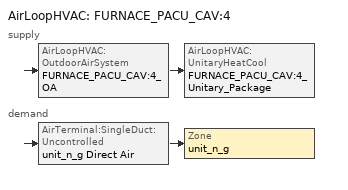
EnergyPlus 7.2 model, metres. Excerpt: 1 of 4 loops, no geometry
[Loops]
AirLoopHVAC 'FURNACE_PACU_CAV:4'
 supply: AirLoopHVAC:OutdoorAirSystem 'FURNACE_PACU_CAV:4_OA' > AirLoopHVAC:UnitaryHeatCool 'FURNACE_PACU_CAV:4_Unitary_Package'
 demand: AirTerminal:SingleDuct:Uncontrolled 'unit_n_g Direct Air' > Zone 'unit_n_g'
[AirLoopHVAC:UnitaryHeatCool]
FURNACE_PACU_CAV:4_Unitary_Package: Availability Schedule=ALWAYS_ON; Supply Air Fan Operating Mode Schedule=AlWAYS_ON; Maximum Supply Air Temperature {C}=AUTOSIZE; Supply Air Flow Rate During Cooling Operation {m3/s}=AUTOSIZE; Supply Air Flow Rate During Heating Operation {m3/s}=AUTOSIZE; Supply Air Flow Rate When No Cooling or Heating is Needed {m3/s}=AUTOSIZE; Controlling Zone or Thermostat Location=unit_n_g; Supply Fan=FURNACE_PACU_CAV:4_Unitary_Package_fan; Fan Placement=BlowThrough; Heating Coil=FURNACE_PACU_CAV:4_Unitary_Package_HeatCoil; Cooling Coil=FURNACE_PACU_CAV:4_Unitary_Package_CoolCoil; Dehumidification Control Type=None
[Coil:Cooling:DX:VariableSpeed]
FURNACE_PACU_CAV:4_Unitary_Package_CoolCoil: 10, 10, AUTOSIZE, AUTOSIZE, 0, 0, FURNACE_PACU_CAV:4_Unitary_PackagecoolPLR, AirCooled, 200, 10, 1524.1, 0.75, 4, 0.135907, 0.26, FURNACE_PACU_CAV:4_Unitary_PackagecoolCapFT, FURNACE_PACU_CAV:4_Unitary_PackagecoolFFF, FURNACE_PACU_CAV:4_Unitary_PackagecoolEIRFT, FURNACE_PACU_CAV:4_Unitary_PackagecoolEIRFFF, 1877.9, 0.75, 4, 0.151008, 0.3, FURNACE_PACU_CAV:4_Unitary_PackagecoolCapFT, FURNACE_PACU_CAV:4_Unitary_PackagecoolFFF, FURNACE_PACU_CAV:4_Unitary_PackagecoolEIRFT, FURNACE_PACU_CAV:4_Unitary_PackagecoolEIRFFF, 2226.6, 0.75, 4, 0.166109, 0.33, FURNACE_PACU_CAV:4_Unitary_PackagecoolCapFT, FURNACE_PACU_CAV:4_Unitary_PackagecoolFFF, FURNACE_PACU_CAV:4_Unitary_PackagecoolEIRFT, FURNACE_PACU_CAV:4_Unitary_PackagecoolEIRFFF, 2911.3, 0.75, 4, 0.19631, 0.38, FURNACE_PACU_CAV:4_Unitary_PackagecoolCapFT, FURNACE_PACU_CAV:4_Unitary_PackagecoolFFF, FURNACE_PACU_CAV:4_Unitary_PackagecoolEIRFT, FURNACE_PACU_CAV:4_Unitary_PackagecoolEIRFFF, 3581.7, 0.75, 4, 0.226512, 0.44, FURNACE_PACU_CAV:4_Unitary_PackagecoolCapFT, FURNACE_PACU_CAV:4_Unitary_PackagecoolFFF, FURNACE_PACU_CAV:4_Unitary_PackagecoolEIRFT, FURNACE_PACU_CAV:4_Unitary_PackagecoolEIRFFF, 4239.5, 0.75, 4, 0.256714, 0.5, FURNACE_PACU_CAV:4_Unitary_PackagecoolCapFT, FURNACE_PACU_CAV:4_Unitary_PackagecoolFFF, FURNACE_PACU_CAV:4_Unitary_PackagecoolEIRFT, FURNACE_PACU_CAV:4_Unitary_PackagecoolEIRFFF, 4885.7, 0.75, 4, 0.286915, 0.57, FURNACE_PACU_CAV:4_Unitary_PackagecoolCapFT, FURNACE_PACU_CAV:4_Unitary_PackagecoolFFF, FURNACE_PACU_CAV:4_Unitary_PackagecoolEIRFT, FURNACE_PACU_CAV:4_Unitary_PackagecoolEIRFFF, 5520.7, 0.75, 4, 0.317117, 0.63, FURNACE_PACU_CAV:4_Unitary_PackagecoolCapFT, FURNACE_PACU_CAV:4_Unitary_PackagecoolFFF, FURNACE_PACU_CAV:4_Unitary_PackagecoolEIRFT, FURNACE_PACU_CAV:4_Unitary_PackagecoolEIRFFF, 6144.8, 0.75, 4, 0.347318, 0.69, FURNACE_PACU_CAV:4_Unitary_PackagecoolCapFT, FURNACE_PACU_CAV:4_Unitary_PackagecoolFFF, FURNACE_PACU_CAV:4_Unitary_PackagecoolEIRFT, FURNACE_PACU_CAV:4_Unitary_PackagecoolEIRFFF, 6758, 0.75, 4, 0.37752, 0.74, FURNACE_PACU_CAV:4_Unitary_PackagecoolCapFT, FURNACE_PACU_CAV:4_Unitary_PackagecoolFFF, FURNACE_PACU_CAV:4_Unitary_PackagecoolEIRFT, FURNACE_PACU_CAV:4_Unitary_PackagecoolEIRFFF
[ComponentCost:LineItem] Item=unit_n_g
Name | Line Item Type | Cost per Each {$} | Quantity | Cost per Unit of Output Capacity {$/kW}
Infiltration:unit_n_g | General | 1 | 0.0439
People:unit_n_g | General | 1 | 2
LIGHTING EQUIP:unit_n_g | Lights |  |  | 1
ElectricEquipment:unit_n_g:unit_n_g ElecEq 1 | General | 1 | 0.903
ElectricEquipment:unit_n_g:unit_n_g Refrig | General | 1 | 0.1
[Sizing:Zone]
unit_n_g: Zone Cooling Design Supply Air Temperature Input Method=SupplyAirTemperature; Zone Cooling Design Supply Air Temperature {C}=14; Zone Heating Design Supply Air Temperature Input Method=SupplyAirTemperature; Zone Heating Design Supply Air Temperature {C}=40; Zone Cooling Design Supply Air Humidity Ratio {kgWater/kgDryAir}=0.0085; Zone Heating Design Supply Air Humidity Ratio {kgWater/kgDryAir}=0.008; Design Specification Outdoor Air Object=SZ DSOA unit_n_g; Zone Heating Sizing Factor=0; Zone Cooling Sizing Factor=0; Cooling Design Air Flow Method=DesignDay; Cooling Design Air Flow Rate {m3/s}=0; Cooling Minimum Air Flow {m3/s}=0; Cooling Minimum Air Flow Fraction=0; Heating Design Air Flow Method=DesignDay; Heating Design Air Flow Rate {m3/s}=0
[DesignSpecification:OutdoorAir]
SZ DSOA unit_n_g: Outdoor Air Method=Flow/Zone; Outdoor Air Flow per Zone Floor Area {m3/s-m2}=0; Outdoor Air Flow per Zone {m3/s}=0.0352424
[ZoneControl:Thermostat]
unit_n_g Thermostat: Zone or ZoneList=unit_n_g; Control Type Schedule=Dual Zone Control Type Sched; Control 1=unit_n_g DualSPSched
[ThermostatSetpoint:DualSetpoint]
unit_n_g DualSPSched: Heating Setpoint Temperature Schedule=HtgSetP_Sch; Cooling Setpoint Temperature Schedule=ClgSetP_Sch
[Zone equipment]
unit_n_g: unit_n_g Direct Air
[AirTerminal:SingleDuct:Uncontrolled]
unit_n_g Direct Air: Availability Schedule=ALWAYS_ON; Maximum Air Flow Rate {m3/s}=AUTOSIZE
[SetpointManager:SingleZone:Reheat]
SupAirTemp Mngrunit_n_g: Control Variable=Temperature; Minimum Supply Air Temperature {C}=10; Maximum Supply Air Temperature {C}=50; Control Zone=unit_n_g; Setpoint Node or NodeList=FURNACE_PACU_CAV:4 Supply Equipment Outlet Node
[AirLoopHVAC]
FURNACE_PACU_CAV:4: Design Supply Air Flow Rate {m3/s}=AUTOSIZE
[Sizing:System]
FURNACE_PACU_CAV:4: Type of Load to Size On=Sensible; Design Outdoor Air Flow Rate {m3/s}=AUTOSIZE; Minimum System Air Flow Ratio=1; Preheat Design Temperature {C}=7; Preheat Design Humidity Ratio {kgWater/kgDryAir}=0.008; Precool Design Temperature {C}=12.8; Precool Design Humidity Ratio {kgWater/kgDryAir}=0.008; Central Cooling Design Supply Air Temperature {C}=12.8; Central Heating Design Supply Air Temperature {C}=40; Sizing Option=NonCoincident; 100% Outdoor Air in Cooling=No; 100% Outdoor Air in Heating=No; Central Cooling Design Supply Air Humidity Ratio {kgWater/kgDryAir}=0.0085; Central Heating Design Supply Air Humidity Ratio {kgWater/kgDryAir}=0.008; Cooling Design Air Flow Method=DesignDay; Cooling Design Air Flow Rate {m3/s}=0; Heating Design Air Flow Method=DesignDay; Heating Design Air Flow Rate {m3/s}=0
[SetpointManager:MixedAir] Control Variable=Temperature
Name | Setpoint Node or NodeList
FURNACE_PACU_CAV:4_OAMixed Air Temp Manager | FURNACE_PACU_CAV:4_OA-FURNACE_PACU_CAV:4_Unitary_PackageNode
FURNACE_PACU_CAV:4_OAIndRDD Evap Cooler_SATManager | FURNACE_PACU_CAV:4_OADirect Evap Cooler-FURNACE_PACU_CAV:4_OAMixing BoxNode
[Controller:OutdoorAir]
FURNACE_PACU_CAV:4_OA_Controller: Minimum Outdoor Air Flow Rate {m3/s}=AUTOSIZE; Maximum Outdoor Air Flow Rate {m3/s}=AUTOSIZE; Economizer Control Type=DifferentialDryBulb; Economizer Control Action Type=ModulateFlow; Economizer Maximum Limit Dry-Bulb Temperature {C}=28; Economizer Maximum Limit Enthalpy {J/kg}=64000; Economizer Minimum Limit Dry-Bulb Temperature {C}=0; Lockout Type=NoLockout; Minimum Limit Type=FixedMinimum; Minimum Outdoor Air Schedule=MinOA_Sched
[EvaporativeCooler:Indirect:ResearchSpecial]
FURNACE_PACU_CAV:4_OAIndRDD Evap Cooler: Availability Schedule=ALWAYS_ON; Cooler Maximum Effectiveness=0.75; Recirculating Water Pump Power Consumption {W}=30; Secondary Fan Flow Rate {m3/s}=Autosize; Secondary Fan Efficiency=0.6; Secondary Fan Delta Pressure {Pa}=124.6; Dewpoint Effectiveness Factor=0.9
[EvaporativeCooler:Direct:ResearchSpecial]
FURNACE_PACU_CAV:4_OADirect Evap Cooler: Availability Schedule=ALWAYS_ON; Cooler Effectiveness=0.7; Recirculating Water Pump Power Consumption {W}=30; Drift Loss Fraction=0; Blowdown Concentration Ratio=3
[Fan:OnOff]
FURNACE_PACU_CAV:4_Unitary_Package_fan: Availability Schedule=HVACOperationSchd; Fan Efficiency=0.5; Pressure Rise {Pa}=687.5; Maximum Flow Rate {m3/s}=AUTOSIZE; Motor Efficiency=0.9; Motor In Airstream Fraction=1
[Coil:Heating:Gas]
FURNACE_PACU_CAV:4_Unitary_Package_HeatCoil: Availability Schedule=ALWAYS_ON; Gas Burner Efficiency=0.8; Nominal Capacity {W}=AUTOSIZE
[Schedule:Compact]
ALWAYS_ON; MinOA_Sched: Through: 12/31, For: AllDays, Until: 24:00, 1
Dual Zone Control Type Sched: Through: 12/31, For: AllDays, Until: 24:00, 4
HTGSETP_SCH: Through: 12/31, For: SummerDesignDay, Until: 24:00, 21.1, For: WinterDesignDay, Until: 24:00, 21.1, For: WeekDays, Until: 7:00, 21.1, Until: 18:00, 21.1, Until: 24:00, 21.1, For: WeekEnds Holiday, Until: 7:00, 21.1, Until: 13:00, 21.1, Until: 24:00, 21.1, For: AllOtherDays, Until: 7:00, 21.1, Until: 18:00, 21.1, Until: 24:00, 21.1
CLGSETP_SCH: Through: 12/31, For: SummerDesignDay, Until: 24:00, 23.9, For: WinterDesignDay, Until: 24:00, 23.9, For: WeekDays, Until: 7:00, 23.9, Until: 18:00, 23.9, Until: 24:00, 23.9, For: WeekEnds Holiday, Until: 7:00, 23.9, Until: 13:00, 23.9, Until: 24:00, 23.9, For: AllOtherDays, Until: 7:00, 23.9, Until: 18:00, 23.9, Until: 24:00, 23.9
HVACOperationSchd: Through: 12/31, For: AllDays, Until: 08:00, 1, Until: 17:00, 1, Until: 24:00, 1
[Curve:Biquadratic] Minimum Value of x=12.77778; Maximum Value of x=23.88889; Minimum Value of y=18; Maximum Value of y=46.11111; Input Unit Type for X=Temperature; Input Unit Type for Y=Temperature; Output Unit Type=Dimensionless
Name | Coefficient1 Constant | Coefficient2 x | Coefficient3 x**2 | Coefficient4 y | Coefficient5 y**2 | Coefficient6 x*y
FURNACE_PACU_CAV:4_Unitary_PackagecoolCapFT | 0.766956 | 0.0107756 | -4.14703e-05 | 0.00134961 | -0.000261144 | 0.000457488
FURNACE_PACU_CAV:4_Unitary_PackagecoolEIRFT | 0.297145 | 0.0430933 | -0.000748766 | 0.00597727 | 0.000482112 | -0.000956448
[Curve:Quadratic]
Name | Coefficient1 Constant | Coefficient2 x | Coefficient3 x**2 | Minimum Value of x | Maximum Value of x
FURNACE_PACU_CAV:4_Unitary_PackagecoolFFF | 0.8 | 0.2 | 0 | 0.5 | 1.5
FURNACE_PACU_CAV:4_Unitary_PackagecoolEIRFFF | 1.156 | -0.1816 | 0.0256 | 0.5 | 1.5
FURNACE_PACU_CAV:4_Unitary_PackagecoolPLR | 0.75 | 0.25 | 0 | 0 | 1
